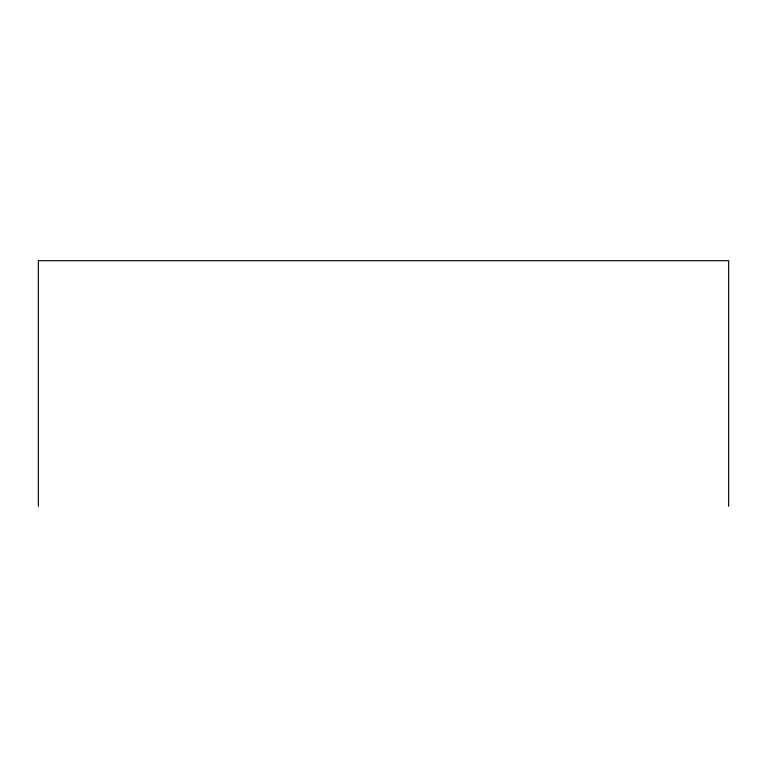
<?xml version="1.0" encoding="UTF-8"?>
<svg xmlns="http://www.w3.org/2000/svg" width="767" height="767" viewBox="0 0 767 767"><rect width="100%" height="100%" fill="white"/><g stroke="black" fill="none" stroke-linecap="round" stroke-linejoin="round"><path stroke-width="1.15" d="M728.65 506.316L728.65 260.684L38.35 260.684L38.35 506.316"/></g></svg>
